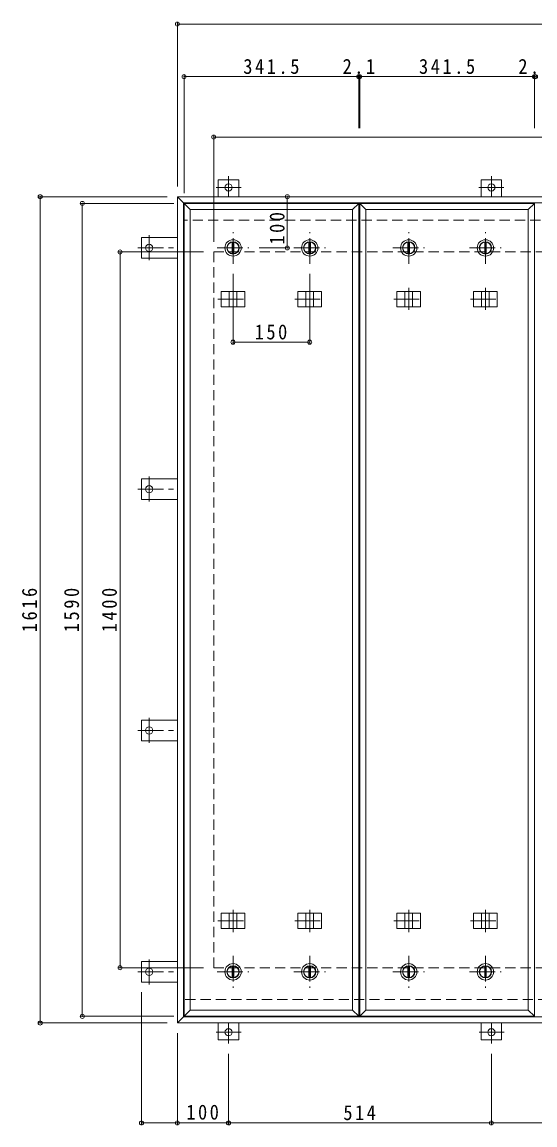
# Model space of a CAD drawing. Units: millimetres at full size, sheet at 1:10. Extents: x -2636 to 2766, y -1962 to 1913.
# Drawn here: x -2636 to -1633, y -409 to 1749 of the extents above; entities that cross this region are included whole.
import ezdxf

# ---------------------------------------------------------------- set-up
doc = ezdxf.new("R2010")
doc.units = ezdxf.units.MM
doc.header["$LTSCALE"] = 10
doc.header["$PDMODE"] = 32
doc.header["$PDSIZE"] = 8
doc.linetypes.add('CHAIN1', pattern=[8, 5, -1, 1, -1])
doc.linetypes.add('DASHED2', pattern=[3, 2, -1])
for name, color, linetype, lineweight in [('0-1_躯体', 2, 'DASHED2', 9), ('0-2_仕上', 4, 'Continuous', 9), ('0-3_建具', 4, 'Continuous', 9), ('0-C', 2, 'Continuous', 9), ('0-E', 3, 'Continuous', 9), ('0-F', 7, 'Continuous', 9)]:
    doc.layers.add(name, color=color, linetype=linetype, lineweight=lineweight)
doc.styles.add('ＭＳ ゴシック', font='')
doc.styles.get('ＭＳ ゴシック').set_extended_font_data('MS Gothic')

msp = doc.modelspace()

# ---------------------------------------------------------------- linework, layer by layer
at = {"layer": '0-1_躯体'}
for p, q in [((-602.35, 1360.84), (-2320.35, 1360.84)), ((-2261.35, 1298.84), (-661.35, 1298.84)), ((-2261.35, -101.16), (-2261.35, 1298.84)), ((-2261.35, -101.16), (-661.35, -101.16)), ((-946.97, -163.16), (-2320.35, -163.16))]:
    msp.add_line(p, q, dxfattribs=at)
at = {"layer": '0-2_仕上'}
for p, q in [((-2319.35, 1393.84), (-1977.85, 1393.84)), ((-2307.35, 1381.84), (-2319.35, 1393.84)), ((-2319.35, -196.16), (-2319.35, 1393.84)), ((-2307.35, 1381.84), (-1989.85, 1381.84)), ((-2307.35, -184.16), (-2307.35, 1381.84)), ((-1989.85, 1381.84), (-1977.85, 1393.84)), ((-1989.85, -184.16), (-1989.85, 1381.84)), ((-1977.85, -196.16), (-1977.85, 1393.84)), ((-1975.72, 1393.84), (-1634.22, 1393.84)), ((-1963.72, 1381.84), (-1975.72, 1393.84)), ((-1975.72, -196.16), (-1975.72, 1393.84)), ((-1963.72, 1381.84), (-1646.22, 1381.84)), ((-1963.72, -184.16), (-1963.72, 1381.84)), ((-1646.22, 1381.84), (-1634.22, 1393.84)), ((-1646.22, -184.16), (-1646.22, 1381.84)), ((-1634.22, -196.16), (-1634.22, 1393.84)), ((-2307.35, -184.16), (-2319.35, -196.16)), ((-2307.35, -184.16), (-1989.85, -184.16)), ((-1989.85, -184.16), (-1977.85, -196.16)), ((-1963.72, -184.16), (-1975.72, -196.16)), ((-1963.72, -184.16), (-1646.22, -184.16)), ((-1646.22, -184.16), (-1634.22, -196.16)), ((-2319.35, -196.16), (-1977.85, -196.16)), ((-1975.72, -196.16), (-1634.22, -196.16))]:
    msp.add_line(p, q, dxfattribs=at)
at = {"layer": '0-3_建具', "color": 2}
for p, q in [((-2332.35, 1406.84), (-2320.35, 1394.84)), ((-590.35, 1406.84), (-2332.35, 1406.84)), ((-2332.35, -209.16), (-2332.35, 1406.84)), ((-602.35, 1394.84), (-2320.35, 1394.84)), ((-2320.35, -197.16), (-2320.35, 1394.84)), ((-2332.35, -209.16), (-2320.35, -197.16)), ((-590.35, -209.16), (-2332.35, -209.16)), ((-602.35, -197.16), (-2320.35, -197.16))]:
    msp.add_line(p, q, dxfattribs=at)
at = {"layer": '0-3_建具'}
for p, q in [((-2246.69, 1221.84), (-2246.69, 1191.84)), ((-2246.69, 1221.84), (-2200.51, 1221.84)), ((-2231.1, 1221.84), (-2231.1, 1191.84)), ((-2216.1, 1221.84), (-2216.1, 1191.84)), ((-2200.51, 1221.84), (-2200.51, 1191.84)), ((-2096.69, 1221.84), (-2096.69, 1191.84)), ((-2096.69, 1221.84), (-2050.51, 1221.84)), ((-2081.1, 1221.84), (-2081.1, 1191.84)), ((-2066.1, 1221.84), (-2066.1, 1191.84)), ((-2050.51, 1221.84), (-2050.51, 1191.84)), ((-1903.06, 1221.84), (-1903.06, 1191.84)), ((-1903.06, 1221.84), (-1856.88, 1221.84)), ((-1887.47, 1221.84), (-1887.47, 1191.84)), ((-1872.47, 1221.84), (-1872.47, 1191.84)), ((-1856.88, 1221.84), (-1856.88, 1191.84)), ((-1753.06, 1221.84), (-1753.06, 1191.84)), ((-1753.06, 1221.84), (-1706.88, 1221.84)), ((-1737.47, 1221.84), (-1737.47, 1191.84)), ((-1722.47, 1221.84), (-1722.47, 1191.84)), ((-1706.88, 1221.84), (-1706.88, 1191.84)), ((-2246.69, 1191.84), (-2200.51, 1191.84)), ((-2096.69, 1191.84), (-2050.51, 1191.84)), ((-1903.06, 1191.84), (-1856.88, 1191.84)), ((-1753.06, 1191.84), (-1706.88, 1191.84)), ((-2246.69, -24.16), (-2246.69, 5.84)), ((-2246.69, 5.84), (-2200.51, 5.84)), ((-2231.1, -24.16), (-2231.1, 5.84)), ((-2216.1, -24.16), (-2216.1, 5.84)), ((-2200.51, -24.16), (-2200.51, 5.84)), ((-2096.69, -24.16), (-2096.69, 5.84)), ((-2096.69, 5.84), (-2050.51, 5.84)), ((-2081.1, -24.16), (-2081.1, 5.84)), ((-2066.1, -24.16), (-2066.1, 5.84)), ((-2050.51, -24.16), (-2050.51, 5.84)), ((-1903.06, -24.16), (-1903.06, 5.84)), ((-1903.06, 5.84), (-1856.88, 5.84)), ((-1887.47, -24.16), (-1887.47, 5.84)), ((-1872.47, -24.16), (-1872.47, 5.84)), ((-1856.88, -24.16), (-1856.88, 5.84)), ((-1753.06, -24.16), (-1753.06, 5.84)), ((-1753.06, 5.84), (-1706.88, 5.84)), ((-1737.47, -24.16), (-1737.47, 5.84)), ((-1722.47, -24.16), (-1722.47, 5.84)), ((-1706.88, -24.16), (-1706.88, 5.84)), ((-2246.69, -24.16), (-2200.51, -24.16)), ((-2096.69, -24.16), (-2050.51, -24.16)), ((-1903.06, -24.16), (-1856.88, -24.16)), ((-1753.06, -24.16), (-1706.88, -24.16))]:
    msp.add_line(p, q, dxfattribs=at)
at = {"layer": '0-3_建具', "linetype": 'CHAIN1'}
for p, q in [((-2223.6, 1228.95), (-2223.6, 1185.72)), ((-2073.6, 1228.95), (-2073.6, 1185.72)), ((-1879.97, 1228.95), (-1879.97, 1185.72)), ((-1729.97, 1228.95), (-1729.97, 1185.72)), ((-2253.01, 1206.84), (-2194.19, 1206.84)), ((-2103.01, 1206.84), (-2044.19, 1206.84)), ((-1909.38, 1206.84), (-1850.56, 1206.84)), ((-1759.38, 1206.84), (-1700.56, 1206.84)), ((-2223.6, -31.28), (-2223.6, 11.96)), ((-2073.6, -31.28), (-2073.6, 11.96)), ((-1879.97, -31.28), (-1879.97, 11.96)), ((-1729.97, -31.28), (-1729.97, 11.96)), ((-2253.01, -9.16), (-2194.19, -9.16)), ((-2103.01, -9.16), (-2044.19, -9.16)), ((-1909.38, -9.16), (-1850.56, -9.16)), ((-1759.38, -9.16), (-1700.56, -9.16))]:
    msp.add_line(p, q, dxfattribs=at)
at = {"layer": '0-C', "linetype": 'CHAIN1'}
for p, q in [((-2223.6, 1275.84), (-2223.6, 1337.84)), ((-2073.6, 1275.84), (-2073.6, 1337.84)), ((-1879.97, 1275.84), (-1879.97, 1337.84)), ((-1729.97, 1275.84), (-1729.97, 1337.84)), ((-2254.6, 1306.84), (-2192.6, 1306.84)), ((-2104.6, 1306.84), (-2042.6, 1306.84)), ((-1910.97, 1306.84), (-1848.97, 1306.84)), ((-1760.97, 1306.84), (-1698.97, 1306.84)), ((-2223.6, -78.16), (-2223.6, -140.16)), ((-2073.6, -78.16), (-2073.6, -140.16)), ((-1879.97, -78.16), (-1879.97, -140.16)), ((-1729.97, -78.16), (-1729.97, -140.16)), ((-2254.6, -109.16), (-2192.6, -109.16)), ((-2104.6, -109.16), (-2042.6, -109.16)), ((-1910.97, -109.16), (-1848.97, -109.16)), ((-1760.97, -109.16), (-1698.97, -109.16))]:
    msp.add_line(p, q, dxfattribs=at)
at = {"layer": '0-C'}
for p, q in [((-2225.1, 1318.24), (-2225.1, 1295.44)), ((-2222.1, 1318.24), (-2222.1, 1295.44)), ((-2075.1, 1318.24), (-2075.1, 1295.44)), ((-2072.1, 1318.24), (-2072.1, 1295.44)), ((-1881.47, 1318.24), (-1881.47, 1295.44)), ((-1878.47, 1318.24), (-1878.47, 1295.44)), ((-1731.47, 1318.24), (-1731.47, 1295.44)), ((-1728.47, 1318.24), (-1728.47, 1295.44)), ((-2225.1, -120.56), (-2225.1, -97.76)), ((-2222.1, -120.56), (-2222.1, -97.76)), ((-2075.1, -120.56), (-2075.1, -97.76)), ((-2072.1, -120.56), (-2072.1, -97.76)), ((-1881.47, -120.56), (-1881.47, -97.76)), ((-1878.47, -120.56), (-1878.47, -97.76)), ((-1731.47, -120.56), (-1731.47, -97.76)), ((-1728.47, -120.56), (-1728.47, -97.76))]:
    msp.add_line(p, q, dxfattribs=at)
for centre, radius in [((-2223.6, 1306.84), 16), ((-2223.6, 1306.84), 12), ((-2223.6, 1306.84), 11.5), ((-2073.6, 1306.84), 16), ((-2073.6, 1306.84), 12), ((-2073.6, 1306.84), 11.5), ((-1879.97, 1306.84), 16), ((-1879.97, 1306.84), 12), ((-1879.97, 1306.84), 11.5), ((-1729.97, 1306.84), 16), ((-1729.97, 1306.84), 12), ((-1729.97, 1306.84), 11.5), ((-2223.6, -109.16), 16), ((-2223.6, -109.16), 12), ((-2223.6, -109.16), 11.5), ((-2073.6, -109.16), 16), ((-2073.6, -109.16), 12), ((-2073.6, -109.16), 11.5), ((-1879.97, -109.16), 16), ((-1879.97, -109.16), 12), ((-1879.97, -109.16), 11.5), ((-1729.97, -109.16), 16), ((-1729.97, -109.16), 12), ((-1729.97, -109.16), 11.5)]:
    msp.add_circle(centre, radius, dxfattribs=at)
at = {"layer": '0-E', "linetype": 'CHAIN1'}
for p, q in [((-2232.35, 1447.2), (-2232.35, 1407.04)), ((-1718.35, 1447.2), (-1718.35, 1407.04)), ((-2207.51, 1425.04), (-2256.39, 1425.04)), ((-1743.19, 1425.04), (-1694.3, 1425.04)), ((-2387.55, 1331.68), (-2387.55, 1282.79)), ((-2409.71, 1306.84), (-2332.35, 1306.84)), ((-2387.55, 859.68), (-2387.55, 810.79)), ((-2409.71, 834.84), (-2332.35, 834.84)), ((-2387.55, 387.68), (-2387.55, 338.79)), ((-2409.71, 362.84), (-2332.35, 362.84)), ((-2387.55, -134), (-2387.55, -85.12)), ((-2409.71, -109.16), (-2332.35, -109.16)), ((-2232.35, -249.52), (-2232.35, -209.36)), ((-1718.35, -249.52), (-1718.35, -209.36)), ((-2207.51, -227.36), (-2256.39, -227.36)), ((-1693.51, -227.36), (-1742.39, -227.36))]:
    msp.add_line(p, q, dxfattribs=at)
at = {"layer": '0-E'}
for p, q in [((-2252.35, 1406.84), (-2252.35, 1440.04)), ((-2212.35, 1440.04), (-2252.35, 1440.04)), ((-2212.35, 1406.84), (-2212.35, 1440.04)), ((-1738.35, 1406.84), (-1738.35, 1440.04)), ((-1738.35, 1440.04), (-1698.35, 1440.04)), ((-1698.35, 1406.84), (-1698.35, 1440.04)), ((-2332.35, 1326.84), (-2402.55, 1326.84)), ((-2402.55, 1326.84), (-2402.55, 1286.84)), ((-2332.35, 1286.84), (-2402.55, 1286.84)), ((-2402.55, 854.84), (-2402.55, 814.84)), ((-2332.35, 854.84), (-2402.55, 854.84)), ((-2332.35, 814.84), (-2402.55, 814.84)), ((-2402.55, 382.84), (-2402.55, 342.84)), ((-2332.35, 382.84), (-2402.55, 382.84)), ((-2332.35, 342.84), (-2402.55, 342.84)), ((-2332.35, -89.16), (-2402.55, -89.16)), ((-2402.55, -129.16), (-2402.55, -89.16)), ((-2332.35, -129.16), (-2402.55, -129.16)), ((-2252.35, -209.16), (-2252.35, -242.36)), ((-2212.35, -209.16), (-2212.35, -242.36)), ((-1738.35, -209.16), (-1738.35, -242.36)), ((-1698.35, -209.16), (-1698.35, -242.36)), ((-2212.35, -242.36), (-2252.35, -242.36)), ((-1698.35, -242.36), (-1738.35, -242.36))]:
    msp.add_line(p, q, dxfattribs=at)
for centre in [(-2232.35, 1425.04), (-1718.35, 1425.04), (-2387.55, 1306.84), (-2387.55, 834.84), (-2387.55, 362.84), (-2387.55, -109.16), (-2232.35, -227.36), (-1718.35, -227.36)]:
    msp.add_circle(centre, 7, dxfattribs=at)
at = {"layer": '0-F'}
for p, q in [((-2332.35, 1747.55), (-2332.35, 1426.84)), ((-2332.35, 1744.55), (-590.35, 1744.55)), ((-2319.35, 1644.76), (-2319.35, 1413.84)), ((-2319.35, 1641.76), (-1977.85, 1641.76)), ((-1977.85, 1644.76), (-1977.85, 1541.26)), ((-1977.85, 1641.76), (-1975.72, 1641.76)), ((-1975.72, 1644.76), (-1975.72, 1541.26)), ((-1975.72, 1641.76), (-1634.22, 1641.76)), ((-1634.22, 1644.76), (-1634.22, 1541.26)), ((-1634.22, 1641.76), (-1632.1, 1641.76)), ((-2261.35, 1526.55), (-2261.35, 1318.84)), ((-2261.35, 1523.55), (-661.35, 1523.55)), ((-2603.72, 1406.84), (-2352.35, 1406.84)), ((-2600.72, 1406.84), (-2600.72, -209.16)), ((-2117.46, 1406.84), (-2117.46, 1306.84)), ((-2521.4, 1393.84), (-2339.35, 1393.84)), ((-2518.4, -196.16), (-2518.4, 1393.84)), ((-2447.47, 1298.84), (-2281.35, 1298.84)), ((-2444.47, -101.16), (-2444.47, 1298.84)), ((-2114.46, 1306.84), (-2172.6, 1306.84)), ((-2223.6, 1119.4), (-2223.6, 1255.84)), ((-2073.6, 1119.4), (-2073.6, 1255.84)), ((-2223.6, 1122.4), (-2073.6, 1122.4)), ((-2447.47, -101.16), (-2281.35, -101.16)), ((-2402.55, -407.62), (-2402.55, -149.16)), ((-2603.72, -209.16), (-2352.35, -209.16)), ((-2521.4, -196.16), (-2339.35, -196.16)), ((-2332.35, -407.62), (-2332.35, -229.16)), ((-2232.35, -407.62), (-2232.35, -269.52)), ((-1718.35, -407.62), (-1718.35, -269.52)), ((-2402.55, -404.62), (-2332.35, -404.62)), ((-2332.35, -404.62), (-2232.35, -404.62)), ((-2232.35, -404.62), (-1718.35, -404.62)), ((-1718.35, -404.62), (-1204.35, -404.62))]:
    msp.add_line(p, q, dxfattribs=at)
for p in [(-2332.35, 1744.55), (-2319.35, 1641.76), (-1977.85, 1641.76), (-1975.72, 1641.76), (-1634.22, 1641.76), (-1632.1, 1641.76), (-2261.35, 1523.55), (-2600.72, 1406.84), (-2117.46, 1406.84), (-2518.4, 1393.84), (-2444.47, 1298.84), (-2117.46, 1306.84), (-2223.6, 1122.4), (-2073.6, 1122.4), (-2444.47, -101.16), (-2518.4, -196.16), (-2600.72, -209.16), (-2402.55, -404.62), (-2332.35, -404.62), (-2232.35, -404.62), (-1718.35, -404.62)]:
    msp.add_point(p, dxfattribs=at)

# ---------------------------------------------------------------- texts
at = {"layer": '0-F', "color": 2, "char_height": 29.33, "attachment_point": 7, "style": 'ＭＳ ゴシック'}
for s, insert in [('\\T1.28;\\W0.9;341.5', (-2203.6, 1646.76)), ('\\T1.27;\\W0.9;2.1', (-2009.29, 1646.76)), ('\\T1.28;\\W0.9;341.5', (-1859.97, 1646.76)), ('\\T1.27;\\W0.9;2.1', (-1665.66, 1646.76)), ('\\T1.27;\\W0.9;150', (-2181.1, 1127.4)), ('\\T1.27;\\W0.9;100', (-2314.85, -398.62)), ('\\T1.27;\\W0.9;514', (-2007.85, -399.62))]:
    msp.add_mtext(s, dxfattribs=dict(at, insert=insert))
at = {"layer": '0-F', "color": 2, "char_height": 29.33, "attachment_point": 7, "rotation": 90, "style": 'ＭＳ ゴシック'}
for s, insert in [('\\T1.27;\\W0.9;100', (-2122.46, 1313.35)), ('\\T1.28;\\W0.9;1616', (-2606.72, 555.09)), ('\\T1.28;\\W0.9;1590', (-2524.4, 555.09)), ('\\T1.28;\\W0.9;1400', (-2450.47, 555.09))]:
    msp.add_mtext(s, dxfattribs=dict(at, insert=insert))

doc.saveas('drawing.dxf')
